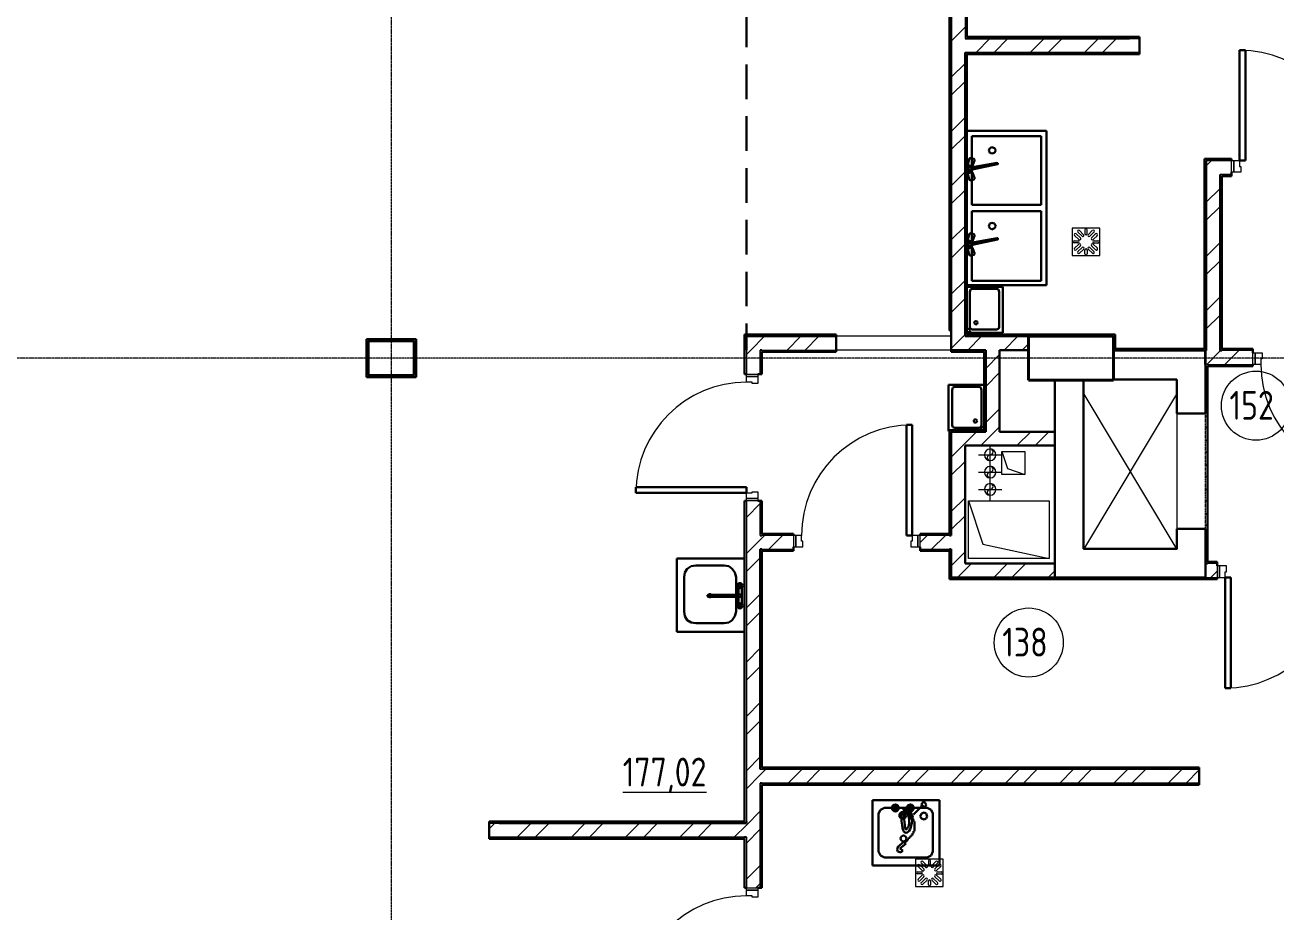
# Model space of a CAD drawing. Header units: millimetres. Extents: x -695119 to 412940, y -249585 to 622758.
# Drawn here: x 25012 to 35872, y -30380 to -22677 of the extents above; entities that cross this region are included whole.
import ezdxf

# ---------------------------------------------------------------- set-up
doc = ezdxf.new("R2010")
doc.units = ezdxf.units.MM
for name, pattern in [('ADSK_Линия сетки', [25, 20, -2.5, 0, -2.5]), ('ADSK_Сверху', [450, 300, -150]), ('ADSK_Штриховая_ш2 п1_5', [4.5, 3, -1.5]), ('Сверху', [3.96875, 2.38125, -1.5875])]:
    doc.linetypes.add(name, pattern=pattern)
for name, color, linetype, lineweight in [('Каркас_Импост', 8, 'Continuous', 9), ('Линии', 7, 'Continuous', 9), ('Марки помещений', 8, 'Continuous', 20), ('Монтажный зазор', 8, 'Continuous', 9), ('Несущие колонны', 252, 'Continuous', 18), ('Оси', 252, 'Continuous', 9), ('Панель', 252, 'Continuous', 30), ('Перекрытия', 7, 'Continuous', 18), ('Проем', 7, 'ADSK_Штриховая_ш2 п1_5', 9), ('Средние линии', 8, 'Continuous', 30), ('Стены разрез', 7, 'Continuous', 30), ('Стены штриховка', 7, 'Continuous', 9), ('Тонкие линии', 7, 'Continuous', 18), ('Элементы узлов', 8, 'Continuous', 18)]:
    doc.layers.add(name, color=color, linetype=linetype, lineweight=lineweight)
doc.styles.add('GOST 2.304 type A_1', font='', dxfattribs={"height": 350})
doc.styles.get('GOST 2.304 type A_1').set_extended_font_data('GOST 2.304 type A')

# ---------------------------------------------------------------- blocks, each defined once
blk = doc.blocks.new('1 этаж')
at = {"color": 251, "lineweight": 18, "true_color": 0x636466}
for p, q in [((-11653, -107587), (-11453, -107587)), ((-11553, -107687), (-11553, -107507)), ((-11453, -107757), (-11453, -107557)), ((-11453, -107557), (-11253, -107557)), ((-11453, -107557), (-11403, -107707)), ((-11253, -107557), (-11253, -107757)), ((-11553, -107837), (-11553, -107637)), ((-11403, -107707), (-11253, -107757)), ((-11653, -107737), (-11453, -107737)), ((-11553, -107987), (-11553, -107787)), ((-11253, -107757), (-11453, -107757)), ((-11653, -107887), (-11453, -107887)), ((-11741, -108487), (-11741, -107987)), ((-11741, -107987), (-11041, -107987)), ((-11741, -107987), (-11616, -108362)), ((-11041, -107987), (-11041, -108487)), ((-11616, -108362), (-11041, -108487)), ((-11041, -108487), (-11741, -108487))]:
    blk.add_line(p, q, dxfattribs=at)
for centre, radius, start, end in [((-11553, -107587), 50, 0, 180), ((-11553, -107587), 50, 180, 0), ((-11553, -107612), 25, 90, 270), ((-11553, -107562), 25, 270, 90), ((-11553, -107737), 50, 0, 180), ((-11553, -107712), 25, 270, 90), ((-11553, -107737), 50, 180, 0), ((-11553, -107762), 25, 90, 270), ((-11553, -107887), 50, 0, 180), ((-11553, -107887), 50, 180, 0), ((-11553, -107912), 25, 90, 270), ((-11553, -107862), 25, 270, 90)]:
    blk.add_arc(centre, radius, start, end, dxfattribs=at)
at = {"layer": 'Каркас_Импост', "color": 251, "true_color": 0x636466}
for p, q in [((-9436, -105032), (-9386, -105032)), ((-9436, -105132), (-9436, -105032)), ((-9386, -105032), (-9386, -105082)), ((-9386, -105082), (-9376, -105082)), ((-9376, -105082), (-9376, -105132)), ((-9376, -105132), (-9436, -105132)), ((-9251, -106802), (-9251, -106702)), ((-9251, -106702), (-9191, -106702)), ((-9191, -106702), (-9191, -106752)), ((-9201, -106802), (-9251, -106802)), ((-9201, -106752), (-9201, -106802)), ((-9191, -106752), (-9201, -106752)), ((-13671, -106907), (-13571, -106907)), ((-13671, -106957), (-13671, -106907)), ((-13621, -106957), (-13671, -106957)), ((-13621, -106967), (-13621, -106957)), ((-13571, -106907), (-13571, -106967)), ((-13571, -106967), (-13621, -106967)), ((-13671, -107917), (-13621, -107917)), ((-13671, -107967), (-13671, -107917)), ((-13621, -107907), (-13571, -107907)), ((-13621, -107917), (-13621, -107907)), ((-13571, -107907), (-13571, -107967)), ((-13571, -107967), (-13671, -107967)), ((-13191, -108287), (-13241, -108287)), ((-13241, -108287), (-13241, -108387)), ((-13191, -108337), (-13191, -108287)), ((-13181, -108337), (-13191, -108337)), ((-13181, -108387), (-13181, -108337)), ((-12231, -108337), (-12241, -108337)), ((-12241, -108337), (-12241, -108387)), ((-12181, -108287), (-12231, -108287)), ((-12231, -108287), (-12231, -108337)), ((-12181, -108387), (-12181, -108287)), ((-13241, -108387), (-13181, -108387)), ((-12241, -108387), (-12181, -108387)), ((-9561, -108552), (-9561, -108652)), ((-9501, -108552), (-9561, -108552)), ((-9501, -108602), (-9501, -108552)), ((-9561, -108652), (-9511, -108652)), ((-9511, -108652), (-9511, -108602)), ((-9511, -108602), (-9501, -108602)), ((-13671, -111367), (-13571, -111367)), ((-13671, -111417), (-13671, -111367)), ((-13571, -111367), (-13571, -111427)), ((-13621, -111417), (-13671, -111417)), ((-13621, -111427), (-13621, -111417)), ((-13571, -111427), (-13621, -111427))]:
    blk.add_line(p, q, dxfattribs=at)
at = {"layer": 'Линии', "color": 251, "lineweight": 30, "true_color": 0x636466}
for p, q in [((-11756, -104773), (-11065, -104773)), ((-11065, -104773), (-11065, -106114)), ((-11713, -105416), (-11713, -104818)), ((-11713, -104818), (-11110, -104818)), ((-11110, -104818), (-11110, -105416)), ((-11566, -104942), (-11555, -104925)), ((-11555, -104965), (-11566, -104942)), ((-11555, -104925), (-11538, -104914)), ((-11538, -104970), (-11555, -104965)), ((-11538, -104914), (-11516, -104925)), ((-11516, -104965), (-11538, -104970)), ((-11516, -104925), (-11504, -104942)), ((-11504, -104942), (-11516, -104965)), ((-11746, -105066), (-11735, -105017)), ((-11742, -105072), (-11713, -105080)), ((-11739, -105095), (-11492, -105052)), ((-11490, -105063), (-11735, -105115)), ((-11696, -105017), (-11723, -105010)), ((-11706, -105077), (-11689, -105030)), ((-11746, -105147), (-11735, -105195)), ((-11742, -105141), (-11713, -105133)), ((-11696, -105195), (-11723, -105203)), ((-11706, -105136), (-11689, -105182)), ((-11110, -105416), (-11713, -105416)), ((-11110, -105472), (-11713, -105472)), ((-11713, -105472), (-11713, -106075)), ((-11110, -106075), (-11110, -105472)), ((-11566, -105601), (-11555, -105579)), ((-11555, -105618), (-11566, -105601)), ((-11555, -105579), (-11538, -105573)), ((-11538, -105630), (-11555, -105618)), ((-11538, -105573), (-11516, -105579)), ((-11516, -105618), (-11538, -105630)), ((-11516, -105579), (-11504, -105601)), ((-11504, -105601), (-11516, -105618)), ((-11746, -105719), (-11735, -105671)), ((-11742, -105725), (-11713, -105734)), ((-11739, -105749), (-11492, -105706)), ((-11490, -105717), (-11735, -105769)), ((-11696, -105671), (-11723, -105663)), ((-11706, -105731), (-11689, -105684)), ((-11746, -105800), (-11735, -105849)), ((-11742, -105795), (-11713, -105786)), ((-11696, -105849), (-11723, -105857)), ((-11706, -105789), (-11689, -105836)), ((-11713, -106075), (-11110, -106075)), ((-11065, -106114), (-11756, -106114)), ((-11756, -106127), (-11442, -106127)), ((-11730, -106172), (-11724, -106150)), ((-11730, -106477), (-11730, -106172)), ((-11724, -106150), (-11707, -106144)), ((-11707, -106144), (-11499, -106144)), ((-11499, -106144), (-11482, -106150)), ((-11482, -106150), (-11476, -106172)), ((-11476, -106172), (-11476, -106477)), ((-11442, -106527), (-11442, -106127)), ((-11756, -106527), (-11442, -106527)), ((-11724, -106494), (-11730, -106477)), ((-11707, -106499), (-11724, -106494)), ((-11499, -106499), (-11707, -106499)), ((-11482, -106494), (-11499, -106499)), ((-11476, -106477), (-11482, -106494)), ((-11606, -106980), (-11916, -106980)), ((-11916, -107381), (-11916, -106980)), ((-11876, -107003), (-11882, -107026)), ((-11882, -107026), (-11882, -107330)), ((-11859, -106997), (-11876, -107003)), ((-11651, -106997), (-11859, -106997)), ((-11634, -107003), (-11651, -106997)), ((-11628, -107026), (-11634, -107003)), ((-11628, -107330), (-11628, -107026)), ((-11906, -107381), (-11916, -107381)), ((-11882, -107330), (-11876, -107347)), ((-11876, -107347), (-11859, -107352)), ((-11859, -107352), (-11651, -107352)), ((-11651, -107352), (-11634, -107347)), ((-11634, -107347), (-11628, -107330)), ((-13686, -108486), (-14274, -108486)), ((-14274, -108486), (-14274, -109123)), ((-14184, -108576), (-14206, -108610)), ((-14150, -108554), (-14184, -108576)), ((-14110, -108548), (-14150, -108554)), ((-13863, -108548), (-14110, -108548)), ((-13823, -108554), (-13863, -108548)), ((-13795, -108576), (-13823, -108554)), ((-13772, -108610), (-13795, -108576)), ((-14206, -108610), (-14212, -108650)), ((-14212, -108650), (-14212, -108948)), ((-13761, -108650), (-13772, -108610)), ((-13761, -108802), (-13761, -108650)), ((-14009, -108807), (-14003, -108802)), ((-14009, -108813), (-14009, -108807)), ((-14003, -108802), (-13992, -108796)), ((-14003, -108807), (-13986, -108802)), ((-14003, -108813), (-14003, -108807)), ((-13992, -108796), (-13986, -108796)), ((-13986, -108796), (-13975, -108802)), ((-13986, -108802), (-13947, -108802)), ((-13975, -108802), (-13970, -108807)), ((-13970, -108807), (-13970, -108813)), ((-13947, -108802), (-13739, -108802)), ((-13739, -108802), (-13739, -108742)), ((-13710, -108737), (-13710, -108884)), ((-14003, -108819), (-14009, -108813)), ((-13986, -108819), (-14003, -108813)), ((-13992, -108824), (-14003, -108819)), ((-13986, -108824), (-13992, -108824)), ((-13947, -108819), (-13986, -108819)), ((-13975, -108819), (-13986, -108824)), ((-13970, -108813), (-13975, -108819)), ((-13739, -108819), (-13947, -108819)), ((-13761, -108948), (-13761, -108819)), ((-13739, -108819), (-13739, -108879)), ((-14212, -108948), (-14206, -108988)), ((-14206, -108988), (-14184, -109022)), ((-14184, -109022), (-14150, -109044)), ((-13823, -109044), (-13795, -109022)), ((-13795, -109022), (-13772, -108988)), ((-13772, -108988), (-13761, -108948)), ((-13686, -109123), (-14274, -109123)), ((-14150, -109044), (-14110, -109050)), ((-14110, -109050), (-13863, -109050)), ((-13863, -109050), (-13823, -109044)), ((-12574, -110585), (-11994, -110585)), ((-12574, -110585), (-12574, -111152)), ((-12506, -110669), (-12472, -110652)), ((-12472, -110652), (-12100, -110652)), ((-12281, -110648), (-12303, -110682)), ((-12298, -110688), (-12275, -110648)), ((-12270, -110654), (-12298, -110688)), ((-12292, -110688), (-12264, -110654)), ((-12286, -110652), (-12286, -110660)), ((-12134, -110627), (-12219, -110711)), ((-12143, -110610), (-12151, -110627)), ((-12151, -110627), (-12143, -110644)), ((-12126, -110601), (-12143, -110610)), ((-12143, -110644), (-12126, -110644)), ((-12117, -110610), (-12126, -110601)), ((-12126, -110644), (-12117, -110644)), ((-12109, -110627), (-12117, -110610)), ((-12117, -110644), (-12109, -110627)), ((-12100, -110652), (-12067, -110669)), ((-11994, -111152), (-11994, -110585)), ((-12523, -110703), (-12506, -110669)), ((-12523, -111033), (-12523, -110703)), ((-12286, -110660), (-12278, -110660)), ((-12281, -110699), (-12253, -110665)), ((-12258, -110665), (-12281, -110699)), ((-12278, -110660), (-12278, -110669)), ((-12278, -110669), (-12269, -110669)), ((-12275, -110707), (-12249, -110673)), ((-12272, -110718), (-12242, -110688)), ((-12270, -110710), (-12248, -110680)), ((-12269, -110669), (-12269, -110677)), ((-12269, -110677), (-12261, -110677)), ((-12231, -110705), (-12269, -110731)), ((-12266, -110739), (-12225, -110715)), ((-12219, -110722), (-12266, -110739)), ((-12218, -110738), (-12265, -110744)), ((-12264, -110750), (-12218, -110738)), ((-12263, -110721), (-12237, -110689)), ((-12230, -110699), (-12263, -110721)), ((-12261, -110677), (-12261, -110686)), ((-12261, -110686), (-12253, -110694)), ((-12253, -110694), (-12253, -110703)), ((-12253, -110703), (-12244, -110703)), ((-12244, -110703), (-12244, -110711)), ((-12244, -110711), (-12236, -110720)), ((-12236, -110720), (-12236, -110728)), ((-12236, -110728), (-12227, -110728)), ((-12227, -110728), (-12227, -110737)), ((-12227, -110737), (-12227, -110745)), ((-12227, -110745), (-12219, -110753)), ((-12219, -110753), (-12219, -110762)), ((-12219, -110762), (-12219, -110770)), ((-12151, -110703), (-12160, -110728)), ((-12160, -110728), (-12151, -110745)), ((-12126, -110694), (-12151, -110703)), ((-12151, -110745), (-12126, -110753)), ((-12109, -110703), (-12126, -110694)), ((-12126, -110753), (-12109, -110745)), ((-12100, -110728), (-12109, -110703)), ((-12109, -110745), (-12100, -110728)), ((-12067, -110669), (-12050, -110703)), ((-12050, -110703), (-12050, -111033)), ((-12219, -110872), (-12227, -110872)), ((-12227, -110872), (-12227, -110880)), ((-12219, -110770), (-12210, -110770)), ((-12210, -110855), (-12219, -110855)), ((-12219, -110855), (-12219, -110863)), ((-12219, -110863), (-12219, -110872)), ((-12210, -110770), (-12210, -110779)), ((-12210, -110779), (-12210, -110787)), ((-12210, -110787), (-12210, -110796)), ((-12210, -110796), (-12210, -110804)), ((-12210, -110804), (-12210, -110813)), ((-12210, -110813), (-12210, -110821)), ((-12210, -110821), (-12210, -110830)), ((-12210, -110830), (-12210, -110838)), ((-12210, -110838), (-12210, -110846)), ((-12210, -110846), (-12210, -110855)), ((-12303, -110948), (-12354, -110990)), ((-12337, -111007), (-12286, -110965)), ((-12286, -110965), (-12303, -110948)), ((-12286, -110948), (-12295, -110948)), ((-12295, -110948), (-12295, -110956)), ((-12278, -110939), (-12286, -110948)), ((-12269, -110931), (-12278, -110939)), ((-12261, -110923), (-12269, -110923)), ((-12269, -110923), (-12269, -110931)), ((-12253, -110914), (-12261, -110914)), ((-12261, -110914), (-12261, -110923)), ((-12244, -110906), (-12253, -110906)), ((-12253, -110906), (-12253, -110914)), ((-12236, -110897), (-12244, -110897)), ((-12244, -110897), (-12244, -110906)), ((-12227, -110889), (-12236, -110889)), ((-12236, -110889), (-12236, -110897)), ((-12227, -110880), (-12227, -110889)), ((-12506, -111066), (-12523, -111033)), ((-12472, -111083), (-12506, -111066)), ((-12100, -111083), (-12472, -111083)), ((-12354, -110990), (-12362, -111016)), ((-12362, -111016), (-12354, -111033)), ((-12354, -111033), (-12329, -111041)), ((-12312, -111024), (-12337, -111007)), ((-12329, -111041), (-12312, -111024)), ((-12067, -111066), (-12100, -111083)), ((-12050, -111033), (-12067, -111066)), ((-11994, -111152), (-12574, -111152))]:
    blk.add_line(p, q, dxfattribs=at)
at = {"layer": 'Линии', "color": 251, "true_color": 0x636466}
for p, q in [((-10841, -105617), (-10841, -105857)), ((-10601, -105617), (-10841, -105617)), ((-10791, -105653), (-10755, -105689)), ((-10741, -105675), (-10777, -105638)), ((-10730, -105634), (-10730, -105666)), ((-10710, -105666), (-10710, -105634)), ((-10666, -105638), (-10702, -105675)), ((-10688, -105689), (-10651, -105653)), ((-10601, -105857), (-10601, -105617)), ((-10823, -105727), (-10790, -105727)), ((-10790, -105747), (-10823, -105747)), ((-10783, -105718), (-10819, -105682)), ((-10819, -105793), (-10783, -105757)), ((-10806, -105667), (-10769, -105703)), ((-10673, -105703), (-10637, -105667)), ((-10622, -105682), (-10659, -105718)), ((-10659, -105757), (-10622, -105793)), ((-10617, -105748), (-10650, -105748)), ((-10649, -105728), (-10617, -105728)), ((-10841, -105857), (-10601, -105857)), ((-10769, -105771), (-10805, -105807)), ((-10791, -105822), (-10755, -105785)), ((-10740, -105800), (-10777, -105836)), ((-10730, -105840), (-10730, -105808)), ((-10710, -105808), (-10710, -105840)), ((-10665, -105836), (-10701, -105800)), ((-10687, -105785), (-10651, -105822)), ((-10637, -105807), (-10673, -105771)), ((-12201, -111097), (-12201, -111337)), ((-11961, -111097), (-12201, -111097)), ((-12143, -111198), (-12179, -111162)), ((-12166, -111147), (-12129, -111183)), ((-12151, -111133), (-12115, -111169)), ((-12101, -111155), (-12137, -111118)), ((-12090, -111114), (-12090, -111146)), ((-12070, -111146), (-12070, -111114)), ((-12026, -111118), (-12062, -111155)), ((-12048, -111169), (-12011, -111133)), ((-12033, -111183), (-11997, -111147)), ((-11982, -111162), (-12019, -111198)), ((-11961, -111337), (-11961, -111097)), ((-12183, -111207), (-12150, -111207)), ((-12150, -111227), (-12183, -111227)), ((-12179, -111273), (-12143, -111237)), ((-12129, -111251), (-12165, -111287)), ((-12151, -111302), (-12115, -111265)), ((-12100, -111280), (-12137, -111316)), ((-12090, -111320), (-12090, -111288)), ((-12070, -111288), (-12070, -111320)), ((-12025, -111316), (-12061, -111280)), ((-12047, -111265), (-12011, -111302)), ((-11997, -111287), (-12033, -111251)), ((-12019, -111237), (-11982, -111273)), ((-11977, -111228), (-12010, -111228)), ((-12009, -111208), (-11977, -111208)), ((-12201, -111337), (-11961, -111337))]:
    blk.add_line(p, q, dxfattribs=at)
at = {"layer": 'Линии', "color": 251, "lineweight": 30, "true_color": 0x636466}
for centre, radius in [((-11741, -106508), 15), ((-11677, -106440), 15), ((-11681, -107293), 15), ((-13727, -108723), 22), ((-13727, -108723), 12), ((-13727, -108810), 12), ((-13727, -108898), 22), ((-13727, -108898), 12), ((-12376, -110653), 30), ((-12376, -110653), 20), ((-12376, -110653), 10), ((-12246, -110653), 30), ((-12246, -110653), 20), ((-12246, -110653), 10), ((-12312, -110718), 30), ((-12312, -110718), 22.2), ((-12306, -110919), 25)]:
    blk.add_circle(centre, radius, dxfattribs=at)
for centre, radius, start, end in [((-11736, -105106), 22, 0, 153.1877), ((-11736, -105106), 22, 206.8123, 0), ((-11736, -105106), 27, 0, 135), ((-11736, -105106), 27, 225, 0), ((-11737, -105105), 10, 100, 282), ((-11741, -105067), 5, 168, 254), ((-11725, -105019), 10, 74, 168), ((-11711, -105075), 5, 254, 340), ((-11699, -105027), 10, 340, 74), ((-11491, -105058), 5.63, 282, 100), ((-11741, -105146), 5, 106, 192), ((-11725, -105193), 10, 192, 286), ((-11711, -105137), 5, 20, 106), ((-11699, -105186), 10, 286, 20), ((-11736, -105760), 22, 0, 153.1877), ((-11736, -105760), 22, 206.8123, 0), ((-11736, -105760), 27, 0, 135), ((-11736, -105760), 27, 225, 0), ((-11737, -105759), 10, 100, 282), ((-11741, -105720), 5, 168, 254), ((-11725, -105673), 10, 74, 168), ((-11711, -105729), 5, 254, 340), ((-11699, -105681), 10, 340, 74), ((-11491, -105711), 5.63, 282, 100), ((-11741, -105799), 5, 106, 192), ((-11725, -105847), 10, 192, 286), ((-11711, -105791), 5, 20, 106), ((-11699, -105839), 10, 286, 20), ((-11618, -107361), 15, 35.8271, 241.3073), ((-11618, -107361), 15, 298.6927, 324.5016), ((-12312, -110724), 14.1, 42.3863, 171.5486), ((-12295, -110668), 11.2, 51.6726, 187.6124)]:
    blk.add_arc(centre, radius, start, end, dxfattribs=at)
at = {"layer": 'Линии', "color": 251, "true_color": 0x636466}
for centre, start, end in [((-10784, -105645), 45, 225), ((-10720, -105634), 0, 180), ((-10658, -105645), 315, 135), ((-10823, -105737), 89.6219, 269.6219), ((-10813, -105674), 45, 225), ((-10790, -105737), 269.6219, 89.6219), ((-10776, -105711), 225, 45), ((-10776, -105764), 315, 135), ((-10748, -105682), 225, 45), ((-10720, -105666), 180, 0), ((-10695, -105682), 135, 315), ((-10666, -105711), 135, 315), ((-10666, -105764), 45, 225), ((-10650, -105738), 89.6219, 269.6219), ((-10630, -105674), 315, 135), ((-10617, -105738), 269.6219, 89.6219), ((-10812, -105800), 135, 315), ((-10784, -105829), 135, 315), ((-10747, -105792), 315, 135), ((-10720, -105808), 0, 180), ((-10720, -105840), 180, 0), ((-10694, -105792), 45, 225), ((-10658, -105829), 225, 45), ((-10629, -105800), 225, 45), ((-12173, -111154), 45, 225), ((-12144, -111125), 45, 225), ((-12136, -111191), 225, 45), ((-12108, -111162), 225, 45), ((-12080, -111114), 0, 180), ((-12080, -111146), 180, 0), ((-12055, -111162), 135, 315), ((-12026, -111191), 135, 315), ((-12018, -111125), 315, 135), ((-11990, -111154), 315, 135), ((-12183, -111217), 89.6219, 269.6219), ((-12172, -111280), 135, 315), ((-12144, -111309), 135, 315), ((-12150, -111217), 269.6219, 89.6219), ((-12136, -111244), 315, 135), ((-12107, -111272), 315, 135), ((-12080, -111288), 0, 180), ((-12054, -111272), 45, 225), ((-12026, -111244), 45, 225), ((-12018, -111309), 225, 45), ((-12010, -111218), 89.6219, 269.6219), ((-11989, -111280), 225, 45), ((-11977, -111218), 269.6219, 89.6219), ((-12080, -111320), 180, 0)]:
    blk.add_arc(centre, 10, start, end, dxfattribs=at)
at = {"layer": 'Линии', "color": 251, "lineweight": 30, "true_color": 0x636466}
for points, knots in [([(-12326, -110722), (-12319, -110860), (-12286, -110872), (-12264, -110864), (-12226, -110805), (-12226, -110698), (-12288, -110659)], [0, 0, 0, 0, 0.2141478, 0.3540224, 0.5722614, 0.84516, 0.84516, 0.84516, 0.84516]), ([(-12302, -110714), (-12296, -110823), (-12288, -110846), (-12276, -110836), (-12261, -110816), (-12251, -110754), (-12265, -110704), (-12306, -110670)], [0, 0, 0, 0, 0.1588424, 0.2283923, 0.3381749, 0.4869769, 0.6663289, 0.6663289, 0.6663289, 0.6663289])]:
    blk.add_open_spline(points, degree=3, knots=knots, dxfattribs=at)
at = {"layer": 'Марки помещений', "color": 251, "true_color": 0x636466}
for centre in [(-9244, -107160), (-11218, -109217)]:
    blk.add_circle(centre, 300, dxfattribs=at)
at = {"layer": 'Монтажный зазор', "color": 251, "true_color": 0x636466}
for p, q in [((-9456, -105032), (-9436, -105032)), ((-9456, -105132), (-9456, -105032)), ((-9436, -105032), (-9436, -105132)), ((-9436, -105132), (-9456, -105132)), ((-9271, -106702), (-9251, -106702)), ((-9271, -106802), (-9271, -106702)), ((-9251, -106702), (-9251, -106802)), ((-9251, -106802), (-9271, -106802)), ((-13671, -106887), (-13571, -106887)), ((-13671, -106907), (-13671, -106887)), ((-13571, -106907), (-13671, -106907)), ((-13571, -106887), (-13571, -106907)), ((-13671, -107967), (-13571, -107967)), ((-13671, -107987), (-13671, -107967)), ((-13571, -107987), (-13671, -107987)), ((-13571, -107967), (-13571, -107987)), ((-13241, -108287), (-13261, -108287)), ((-13261, -108287), (-13261, -108387)), ((-13241, -108387), (-13241, -108287)), ((-12161, -108287), (-12181, -108287)), ((-12181, -108287), (-12181, -108387)), ((-12161, -108387), (-12161, -108287)), ((-13261, -108387), (-13241, -108387)), ((-12181, -108387), (-12161, -108387)), ((-9561, -108552), (-9581, -108552)), ((-9581, -108552), (-9581, -108652)), ((-9561, -108652), (-9561, -108552)), ((-9581, -108652), (-9561, -108652)), ((-13671, -111347), (-13571, -111347)), ((-13671, -111367), (-13671, -111347)), ((-13571, -111367), (-13671, -111367)), ((-13571, -111347), (-13571, -111367))]:
    blk.add_line(p, q, dxfattribs=at)
at = {"layer": 'Несущие колонны', "color": 251, "lineweight": 40, "true_color": 0x636466}
for p, q in [((-16956, -106897), (-16956, -106597)), ((-16956, -106597), (-16556, -106597)), ((-16556, -106597), (-16956, -106597)), ((-16956, -106597), (-16956, -106897)), ((-16556, -106597), (-16556, -106897)), ((-16556, -106897), (-16556, -106597)), ((-11221, -106937), (-11221, -106557)), ((-11221, -106557), (-10481, -106557)), ((-10481, -106557), (-11221, -106557)), ((-11221, -106557), (-11221, -106937)), ((-10481, -106557), (-10481, -106937)), ((-10481, -106937), (-10481, -106557)), ((-16556, -106897), (-16956, -106897)), ((-16956, -106897), (-16556, -106897)), ((-10481, -106937), (-11221, -106937)), ((-11221, -106937), (-10481, -106937))]:
    blk.add_line(p, q, dxfattribs=at)
at = {"layer": 'Оси', "color": 251, "linetype": 'ADSK_Линия сетки', "true_color": 0x636466}
for p, q in [((-16756, -96281), (-16756, -160943)), ((4311, -106747), (-72628, -106747))]:
    blk.add_line(p, q, dxfattribs=at)
at = {"layer": 'Панель', "color": 251, "true_color": 0x636466}
for p, q in [((-9386, -104072), (-9336, -104072)), ((-9386, -105032), (-9386, -104072)), ((-9336, -104072), (-9336, -105032)), ((-9336, -105032), (-9386, -105032)), ((-12231, -107327), (-12281, -107327)), ((-12281, -107327), (-12281, -108287)), ((-12231, -108287), (-12231, -107327)), ((-14631, -107867), (-13671, -107867)), ((-14631, -107917), (-14631, -107867)), ((-13671, -107917), (-14631, -107917)), ((-13671, -107867), (-13671, -107917)), ((-12281, -108287), (-12231, -108287)), ((-9461, -108652), (-9511, -108652)), ((-9511, -108652), (-9511, -109612)), ((-9461, -109612), (-9461, -108652)), ((-9511, -109612), (-9461, -109612))]:
    blk.add_line(p, q, dxfattribs=at)
at = {"layer": 'Панель', "color": 251, "lineweight": 9, "true_color": 0x636466}
for centre, start, end in [((-9386, -105032), 0, 90), ((-8241, -106802), 180, 270), ((-13671, -107917), 90, 180), ((-12231, -108287), 90, 180), ((-9511, -108652), 270, 0), ((-13671, -112377), 90, 180)]:
    blk.add_arc(centre, 960, start, end, dxfattribs=at)
at = {"layer": 'Перекрытия', "color": 251, "true_color": 0x636466}
for p, q in [((-11453, -107557), (-11253, -107557)), ((-11453, -107757), (-11453, -107557)), ((-11253, -107557), (-11253, -107757)), ((-11253, -107757), (-11453, -107757)), ((-11741, -107987), (-11041, -107987)), ((-11741, -108487), (-11741, -107987)), ((-11041, -107987), (-11041, -108487)), ((-11041, -108487), (-11741, -108487))]:
    blk.add_line(p, q, dxfattribs=at)
for centre, start, end in [((-11553, -107587), 0, 180), ((-11553, -107587), 180, 0), ((-11553, -107737), 0, 180), ((-11553, -107737), 180, 0), ((-11553, -107887), 0, 180), ((-11553, -107887), 180, 0)]:
    blk.add_arc(centre, 50, start, end, dxfattribs=at)
at = {"layer": 'Проем', "color": 251, "true_color": 0x636466}
for p, q in [((-11891, -106557), (-12891, -106557)), ((-11891, -106677), (-12891, -106677))]:
    blk.add_line(p, q, dxfattribs=at)
at = {"layer": 'Средние линии', "color": 251, "true_color": 0x636466}
for p, q in [((-9681, -107229), (-9931, -107229)), ((-9931, -108229), (-9681, -108229))]:
    blk.add_line(p, q, dxfattribs=at)
at = {"layer": 'Стены разрез', "color": 251, "linetype": 'ADSK_Сверху', "true_color": 0x636466}
blk.add_line((-13671, -101047), (-13671, -106677), dxfattribs=at)
at = {"layer": 'Стены разрез', "color": 251, "true_color": 0x636466}
for p, q in [((-11906, -102437), (-11906, -106507)), ((-11891, -106692), (-11891, -102452)), ((-11756, -103957), (-11756, -102572)), ((-10343, -103972), (-11771, -103972)), ((-10255, -103957), (-11756, -103957)), ((-10255, -104107), (-10255, -103957)), ((-11771, -106557), (-11771, -104092)), ((-11756, -104107), (-10255, -104107)), ((-11756, -106542), (-11756, -104107)), ((-9456, -105017), (-9691, -105017)), ((-9691, -105017), (-9691, -106667)), ((-9676, -106682), (-9676, -105032)), ((-9456, -105032), (-9456, -105017)), ((-9556, -106682), (-9556, -105152)), ((-9541, -105167), (-9456, -105167)), ((-9541, -106667), (-9541, -105167)), ((-9456, -105152), (-9456, -105132)), ((-9456, -105167), (-9456, -105152)), ((-11906, -106507), (-11891, -106507)), ((-16541, -106582), (-16971, -106582)), ((-16971, -106582), (-16971, -106912)), ((-16541, -106912), (-16541, -106582)), ((-12891, -106542), (-13686, -106542)), ((-13686, -106542), (-13686, -106887)), ((-13671, -106677), (-13671, -106542)), ((-12891, -106557), (-13671, -106557)), ((-12891, -106692), (-12891, -106542)), ((-11221, -106557), (-11771, -106557)), ((-10466, -106542), (-11756, -106542)), ((-10466, -106667), (-10466, -106542)), ((-13536, -106677), (-13551, -106677)), ((-13536, -106887), (-13536, -106692)), ((-13536, -106692), (-12891, -106692)), ((-11891, -106677), (-11591, -106677)), ((-11891, -106692), (-11606, -106692)), ((-11606, -106692), (-11606, -107372)), ((-11591, -106677), (-11591, -107387)), ((-11471, -107387), (-11471, -106677)), ((-11471, -106677), (-11221, -106677)), ((-10481, -106682), (-9676, -106682)), ((-9691, -106667), (-10466, -106667)), ((-9684, -106682), (-9684, -106802)), ((-9681, -106682), (-9681, -107229)), ((-9541, -106682), (-9556, -106682)), ((-9271, -106667), (-9541, -106667)), ((-9271, -106702), (-9271, -106667)), ((-9684, -106802), (-9681, -106802)), ((-9666, -106817), (-9271, -106817)), ((-9666, -108517), (-9666, -106817)), ((-9271, -106817), (-9271, -106802)), ((-16971, -106912), (-16541, -106912)), ((-13671, -106887), (-13686, -106887)), ((-13571, -106887), (-13536, -106887)), ((-10991, -106937), (-10991, -108652)), ((-10741, -108402), (-10741, -106937)), ((-10481, -106932), (-9931, -106932)), ((-9931, -106932), (-9931, -107229)), ((-11606, -107372), (-11906, -107372)), ((-11906, -107372), (-11906, -108272)), ((-11891, -107387), (-11891, -108287)), ((-11591, -107387), (-11891, -107387)), ((-10991, -107387), (-11471, -107387)), ((-11771, -108532), (-11771, -107507)), ((-11771, -107507), (-10991, -107507)), ((-13686, -107987), (-13686, -110772)), ((-13671, -107987), (-13686, -107987)), ((-13536, -107987), (-13571, -107987)), ((-13536, -108272), (-13536, -107987)), ((-9931, -108229), (-9931, -108402)), ((-9681, -108229), (-9681, -108652)), ((-13536, -108287), (-13551, -108287)), ((-13261, -108272), (-13536, -108272)), ((-13261, -108287), (-13261, -108272)), ((-11906, -108272), (-12161, -108272)), ((-12161, -108272), (-12161, -108287)), ((-11891, -108287), (-11906, -108287)), ((-13551, -108407), (-13536, -108407)), ((-13551, -110317), (-13551, -108407)), ((-13536, -110302), (-13536, -108422)), ((-13536, -108422), (-13261, -108422)), ((-13261, -108422), (-13261, -108387)), ((-12161, -108387), (-12161, -108422)), ((-12161, -108422), (-11906, -108422)), ((-11906, -108407), (-11891, -108407)), ((-11906, -108422), (-11906, -108667)), ((-11891, -108407), (-11891, -108652)), ((-9931, -108402), (-10741, -108402)), ((-10991, -108532), (-11771, -108532)), ((-9666, -108532), (-9681, -108532)), ((-9581, -108517), (-9666, -108517)), ((-9581, -108552), (-9581, -108517)), ((-11906, -108667), (-9581, -108667)), ((-11891, -108652), (-9681, -108652)), ((-9581, -108667), (-9581, -108652)), ((-9736, -110302), (-13536, -110302)), ((-9736, -110452), (-9736, -110302)), ((-13551, -110437), (-13536, -110437)), ((-13536, -111347), (-13536, -110452)), ((-13536, -110452), (-9736, -110452)), ((-15906, -110772), (-15906, -110922)), ((-13686, -110772), (-15906, -110772)), ((-13671, -110787), (-15818, -110787)), ((-13671, -110772), (-13671, -110787)), ((-15906, -110922), (-13686, -110922)), ((-13686, -110907), (-13671, -110907)), ((-13686, -110922), (-13686, -111347)), ((-13686, -111347), (-13671, -111347)), ((-13571, -111347), (-13536, -111347))]:
    blk.add_line(p, q, dxfattribs=at)
at = {"layer": 'Стены разрез', "color": 251, "linetype": 'Continuous', "lineweight": 9, "true_color": 0x636466}
for p, q in [((-11891, -103993), (-11771, -103873)), ((-11756, -103900), (-11771, -103885)), ((-11771, -103928), (-11756, -103913)), ((-11683, -103972), (-11698, -103957)), ((-11676, -104092), (-11556, -103972)), ((-11603, -103972), (-11588, -103957)), ((-11519, -104092), (-11399, -103972)), ((-11471, -103972), (-11486, -103957)), ((-11391, -103972), (-11376, -103957)), ((-11259, -103972), (-11274, -103957)), ((-11205, -104092), (-11085, -103972)), ((-11179, -103972), (-11164, -103957)), ((-11047, -103972), (-11062, -103957)), ((-11048, -104092), (-10928, -103972)), ((-10967, -103972), (-10952, -103957)), ((-10835, -103972), (-10850, -103957)), ((-10754, -103972), (-10739, -103957)), ((-10733, -104092), (-10613, -103972)), ((-10622, -103972), (-10637, -103957)), ((-10576, -104092), (-10456, -103972)), ((-10542, -103972), (-10527, -103957)), ((-10410, -103972), (-10425, -103957)), ((-10330, -103972), (-10315, -103957)), ((-11760, -104107), (-11771, -104097)), ((-11771, -104140), (-11756, -104125)), ((-11756, -104112), (-11760, -104107)), ((-11738, -104107), (-11723, -104092)), ((-11548, -104107), (-11563, -104092)), ((-11526, -104107), (-11511, -104092)), ((-11336, -104107), (-11351, -104092)), ((-11314, -104107), (-11299, -104092)), ((-11124, -104107), (-11139, -104092)), ((-11102, -104107), (-11087, -104092)), ((-10912, -104107), (-10927, -104092)), ((-10889, -104107), (-10874, -104092)), ((-10700, -104107), (-10715, -104092)), ((-10677, -104107), (-10662, -104092)), ((-10487, -104107), (-10502, -104092)), ((-10465, -104107), (-10450, -104092)), ((-10275, -104107), (-10290, -104092)), ((-10262, -104092), (-10255, -104086)), ((-11891, -104307), (-11771, -104187)), ((-11891, -104464), (-11771, -104344)), ((-11756, -104324), (-11771, -104309)), ((-11771, -104352), (-11756, -104337)), ((-11756, -104536), (-11771, -104521)), ((-11771, -104565), (-11756, -104550)), ((-11891, -104778), (-11771, -104658)), ((-11756, -104748), (-11771, -104733)), ((-11771, -104777), (-11756, -104762)), ((-11891, -104936), (-11771, -104816)), ((-11756, -104960), (-11771, -104945)), ((-11771, -104989), (-11756, -104974)), ((-9691, -105031), (-9678, -105017)), ((-9676, -105131), (-9691, -105116)), ((-9676, -105078), (-9630, -105032)), ((-9562, -105032), (-9577, -105017)), ((-9481, -105032), (-9466, -105017)), ((-11891, -105250), (-11771, -105130)), ((-11756, -105172), (-11771, -105157)), ((-11771, -105201), (-11756, -105186)), ((-11891, -105407), (-11771, -105287)), ((-9691, -105243), (-9676, -105228)), ((-9676, -105343), (-9691, -105328)), ((-9676, -105393), (-9556, -105273)), ((-9541, -105266), (-9556, -105251)), ((-9556, -105320), (-9541, -105305)), ((-11756, -105385), (-11771, -105370)), ((-11771, -105413), (-11756, -105398)), ((-9691, -105455), (-9676, -105440)), ((-9676, -105550), (-9556, -105430)), ((-9676, -105555), (-9691, -105540)), ((-9541, -105478), (-9556, -105463)), ((-9556, -105532), (-9541, -105517)), ((-11891, -105721), (-11771, -105601)), ((-11756, -105597), (-11771, -105582)), ((-11771, -105625), (-11756, -105610)), ((-9691, -105667), (-9676, -105652)), ((-11891, -105878), (-11771, -105758)), ((-9676, -105767), (-9691, -105752)), ((-9676, -105864), (-9556, -105744)), ((-9541, -105690), (-9556, -105675)), ((-9556, -105744), (-9541, -105729)), ((-11756, -105809), (-11771, -105794)), ((-11771, -105837), (-11756, -105822)), ((-9691, -105879), (-9676, -105864)), ((-9676, -105979), (-9691, -105964)), ((-9676, -106021), (-9556, -105901)), ((-9541, -105902), (-9556, -105887)), ((-9556, -105956), (-9541, -105941)), ((-11891, -106193), (-11771, -106073)), ((-11756, -106021), (-11771, -106006)), ((-11771, -106049), (-11756, -106034)), ((-9691, -106091), (-9676, -106076)), ((-9676, -106191), (-9691, -106176)), ((-9541, -106114), (-9556, -106099)), ((-9556, -106168), (-9541, -106153)), ((-11891, -106350), (-11771, -106230)), ((-11756, -106233), (-11771, -106218)), ((-11771, -106262), (-11756, -106247)), ((-9691, -106303), (-9676, -106288)), ((-9676, -106336), (-9556, -106216)), ((-9541, -106326), (-9556, -106311)), ((-9676, -106403), (-9691, -106388)), ((-9676, -106493), (-9556, -106373)), ((-9556, -106380), (-9541, -106365)), ((-11756, -106445), (-11771, -106430)), ((-11771, -106474), (-11756, -106459)), ((-9691, -106515), (-9676, -106500)), ((-9541, -106538), (-9556, -106523)), ((-16620, -106597), (-16620, -106582)), ((-13671, -106558), (-13670, -106557)), ((-13633, -106677), (-13513, -106557)), ((-13620, -106557), (-13620, -106542)), ((-13318, -106677), (-13198, -106557)), ((-13161, -106677), (-13041, -106557)), ((-13020, -106557), (-13020, -106542)), ((-11891, -106664), (-11784, -106557)), ((-11784, -106557), (-11771, -106544)), ((-11747, -106677), (-11627, -106557)), ((-11644, -106557), (-11659, -106542)), ((-11642, -106557), (-11627, -106542)), ((-11432, -106557), (-11447, -106542)), ((-11432, -106677), (-11312, -106557)), ((-11430, -106557), (-11415, -106542)), ((-11275, -106677), (-11221, -106623)), ((-11219, -106557), (-11234, -106542)), ((-11218, -106557), (-11203, -106542)), ((-11007, -106557), (-11022, -106542)), ((-11006, -106557), (-10991, -106542)), ((-10795, -106557), (-10810, -106542)), ((-10794, -106557), (-10779, -106542)), ((-10583, -106557), (-10598, -106542)), ((-10582, -106557), (-10567, -106542)), ((-9676, -106616), (-9691, -106601)), ((-9556, -106593), (-9541, -106578)), ((-13671, -106716), (-13633, -106677)), ((-13474, -106692), (-13459, -106677)), ((-13418, -106692), (-13433, -106677)), ((-13262, -106692), (-13247, -106677)), ((-13206, -106692), (-13221, -106677)), ((-13050, -106692), (-13035, -106677)), ((-12994, -106692), (-13009, -106677)), ((-11777, -106692), (-11762, -106677)), ((-11721, -106692), (-11736, -106677)), ((-11606, -106733), (-11591, -106718)), ((-11591, -106836), (-11471, -106716)), ((-10481, -106669), (-10466, -106654)), ((-10466, -106675), (-10481, -106660)), ((-10458, -106682), (-10466, -106675)), ((-10282, -106682), (-10267, -106667)), ((-10246, -106682), (-10261, -106667)), ((-10070, -106682), (-10055, -106667)), ((-10034, -106682), (-10049, -106667)), ((-9858, -106682), (-9843, -106667)), ((-9822, -106682), (-9837, -106667)), ((-9672, -106802), (-9552, -106682)), ((-9514, -106802), (-9394, -106682)), ((-9434, -106682), (-9419, -106667)), ((-9397, -106682), (-9412, -106667)), ((-13551, -106769), (-13536, -106754)), ((-13536, -106787), (-13551, -106772)), ((-11591, -106822), (-11606, -106807)), ((-9666, -106838), (-9681, -106823)), ((-9569, -106817), (-9554, -106802)), ((-9474, -106817), (-9489, -106802)), ((-9357, -106817), (-9342, -106802)), ((-9271, -106809), (-9277, -106802)), ((-16620, -106912), (-16620, -106897)), ((-11606, -106945), (-11591, -106930)), ((-11591, -106993), (-11471, -106873)), ((-9681, -106929), (-9666, -106914)), ((-11591, -107035), (-11606, -107020)), ((-9666, -107050), (-9681, -107035)), ((-11606, -107157), (-11591, -107142)), ((-9681, -107141), (-9666, -107126)), ((-11591, -107247), (-11606, -107232)), ((-11591, -107307), (-11471, -107187)), ((-9666, -107262), (-9681, -107247)), ((-11874, -107387), (-11889, -107372)), ((-11836, -107387), (-11821, -107372)), ((-11771, -107487), (-11671, -107387)), ((-11662, -107387), (-11677, -107372)), ((-11634, -107507), (-11514, -107387)), ((-11624, -107387), (-11609, -107372)), ((-11606, -107369), (-11591, -107354)), ((-11514, -107387), (-11471, -107344)), ((-11320, -107507), (-11200, -107387)), ((-11162, -107507), (-11042, -107387)), ((-9681, -107354), (-9666, -107339)), ((-11906, -107457), (-11891, -107442)), ((-11891, -107607), (-11771, -107487)), ((-9666, -107475), (-9681, -107460)), ((-11891, -107583), (-11906, -107568)), ((-9681, -107566), (-9666, -107551)), ((-11906, -107669), (-11891, -107654)), ((-11891, -107764), (-11771, -107644)), ((-9666, -107687), (-9681, -107672)), ((-11891, -107795), (-11906, -107780)), ((-9681, -107778), (-9666, -107763)), ((-11906, -107881), (-11891, -107866)), ((-9666, -107899), (-9681, -107884)), ((-13671, -108130), (-13551, -108010)), ((-13551, -108042), (-13536, -108027)), ((-13536, -108059), (-13551, -108044)), ((-11891, -108007), (-11906, -107992)), ((-11891, -108079), (-11771, -107959)), ((-9681, -107990), (-9666, -107975)), ((-11906, -108094), (-11891, -108079)), ((-11891, -108236), (-11771, -108116)), ((-9666, -108111), (-9681, -108096)), ((-13551, -108254), (-13536, -108239)), ((-13536, -108271), (-13551, -108256)), ((-11891, -108219), (-11906, -108204)), ((-9681, -108202), (-9666, -108187)), ((-13671, -108444), (-13551, -108324)), ((-13551, -108324), (-13514, -108287)), ((-13520, -108287), (-13535, -108272)), ((-13477, -108407), (-13357, -108287)), ((-13372, -108287), (-13357, -108272)), ((-13308, -108287), (-13323, -108272)), ((-12161, -108349), (-12100, -108287)), ((-12100, -108287), (-12085, -108272)), ((-12062, -108407), (-11942, -108287)), ((-12035, -108287), (-12050, -108272)), ((-9666, -108323), (-9681, -108308)), ((-13671, -108601), (-13551, -108481)), ((-13551, -108466), (-13536, -108451)), ((-13536, -108484), (-13551, -108469)), ((-13507, -108422), (-13492, -108407)), ((-13385, -108422), (-13400, -108407)), ((-13295, -108422), (-13280, -108407)), ((-12112, -108422), (-12127, -108407)), ((-12022, -108422), (-12007, -108407)), ((-11906, -108417), (-11915, -108407)), ((-11891, -108432), (-11906, -108417)), ((-11873, -108532), (-11771, -108430)), ((-9681, -108414), (-9666, -108399)), ((-11906, -108518), (-11891, -108503)), ((-11891, -108550), (-11873, -108532)), ((-11836, -108652), (-11716, -108532)), ((-11522, -108652), (-11402, -108532)), ((-11364, -108652), (-11244, -108532)), ((-9669, -108532), (-9681, -108520)), ((-9587, -108532), (-9581, -108526)), ((-13551, -108678), (-13536, -108663)), ((-13536, -108696), (-13551, -108681)), ((-11891, -108644), (-11906, -108629)), ((-11867, -108667), (-11882, -108652)), ((-11843, -108667), (-11828, -108652)), ((-11655, -108667), (-11670, -108652)), ((-11631, -108667), (-11616, -108652)), ((-11443, -108667), (-11458, -108652)), ((-11419, -108667), (-11404, -108652)), ((-11231, -108667), (-11246, -108652)), ((-11207, -108667), (-11192, -108652)), ((-11050, -108652), (-10991, -108593)), ((-11019, -108667), (-11034, -108652)), ((-10995, -108667), (-10980, -108652)), ((-10806, -108667), (-10821, -108652)), ((-10782, -108667), (-10767, -108652)), ((-10594, -108667), (-10609, -108652)), ((-10570, -108667), (-10555, -108652)), ((-10382, -108667), (-10397, -108652)), ((-10358, -108667), (-10343, -108652)), ((-10170, -108667), (-10185, -108652)), ((-10146, -108667), (-10131, -108652)), ((-9958, -108667), (-9973, -108652)), ((-9934, -108667), (-9919, -108652)), ((-9746, -108667), (-9761, -108652)), ((-9722, -108667), (-9707, -108652)), ((-9636, -108652), (-9581, -108597)), ((-13671, -108916), (-13551, -108796)), ((-13551, -108890), (-13536, -108875)), ((-13536, -108908), (-13551, -108893)), ((-13671, -109073), (-13551, -108953)), ((-13551, -109102), (-13536, -109087)), ((-13536, -109120), (-13551, -109105)), ((-13671, -109387), (-13551, -109267)), ((-13551, -109314), (-13536, -109299)), ((-13536, -109332), (-13551, -109317)), ((-13671, -109544), (-13551, -109424)), ((-13551, -109526), (-13536, -109511)), ((-13536, -109544), (-13551, -109529)), ((-13671, -109859), (-13551, -109739)), ((-13551, -109739), (-13536, -109724)), ((-13536, -109756), (-13551, -109741)), ((-13671, -110016), (-13551, -109896)), ((-13551, -109951), (-13536, -109936)), ((-13536, -109969), (-13551, -109954)), ((-13671, -110330), (-13551, -110210)), ((-13551, -110163), (-13536, -110148)), ((-13536, -110181), (-13551, -110166)), ((-13551, -110367), (-13501, -110317)), ((-13493, -110317), (-13478, -110302)), ((-13399, -110317), (-13414, -110302)), ((-13307, -110437), (-13187, -110317)), ((-13281, -110317), (-13266, -110302)), ((-13187, -110317), (-13202, -110302)), ((-13149, -110437), (-13029, -110317)), ((-13069, -110317), (-13054, -110302)), ((-12975, -110317), (-12990, -110302)), ((-12857, -110317), (-12842, -110302)), ((-12835, -110437), (-12715, -110317)), ((-12763, -110317), (-12778, -110302)), ((-12678, -110437), (-12558, -110317)), ((-12645, -110317), (-12630, -110302)), ((-12551, -110317), (-12566, -110302)), ((-12432, -110317), (-12417, -110302)), ((-12364, -110437), (-12244, -110317)), ((-12338, -110317), (-12353, -110302)), ((-12220, -110317), (-12205, -110302)), ((-12207, -110437), (-12087, -110317)), ((-12126, -110317), (-12141, -110302)), ((-12008, -110317), (-11993, -110302)), ((-11914, -110317), (-11929, -110302)), ((-11892, -110437), (-11772, -110317)), ((-11796, -110317), (-11781, -110302)), ((-11735, -110437), (-11615, -110317)), ((-11702, -110317), (-11717, -110302)), ((-11584, -110317), (-11569, -110302)), ((-11490, -110317), (-11505, -110302)), ((-11421, -110437), (-11301, -110317)), ((-11372, -110317), (-11357, -110302)), ((-11278, -110317), (-11293, -110302)), ((-11264, -110437), (-11144, -110317)), ((-11160, -110317), (-11145, -110302)), ((-11066, -110317), (-11081, -110302)), ((-10949, -110437), (-10829, -110317)), ((-10948, -110317), (-10933, -110302)), ((-10854, -110317), (-10869, -110302)), ((-10792, -110437), (-10672, -110317)), ((-10735, -110317), (-10720, -110302)), ((-10641, -110317), (-10656, -110302)), ((-10523, -110317), (-10508, -110302)), ((-10478, -110437), (-10358, -110317)), ((-10429, -110317), (-10444, -110302)), ((-10321, -110437), (-10201, -110317)), ((-10311, -110317), (-10296, -110302)), ((-10217, -110317), (-10232, -110302)), ((-10099, -110317), (-10084, -110302)), ((-10005, -110317), (-10020, -110302)), ((-10006, -110437), (-9886, -110317)), ((-9887, -110317), (-9872, -110302)), ((-9849, -110437), (-9736, -110324)), ((-9793, -110317), (-9808, -110302)), ((-13671, -110487), (-13551, -110367)), ((-13476, -110452), (-13491, -110437)), ((-13416, -110452), (-13401, -110437)), ((-13264, -110452), (-13279, -110437)), ((-13204, -110452), (-13189, -110437)), ((-13052, -110452), (-13067, -110437)), ((-12992, -110452), (-12977, -110437)), ((-12840, -110452), (-12855, -110437)), ((-12780, -110452), (-12765, -110437)), ((-12628, -110452), (-12643, -110437)), ((-12567, -110452), (-12552, -110437)), ((-12416, -110452), (-12431, -110437)), ((-12355, -110452), (-12340, -110437)), ((-12203, -110452), (-12218, -110437)), ((-12143, -110452), (-12128, -110437)), ((-11991, -110452), (-12006, -110437)), ((-11931, -110452), (-11916, -110437)), ((-11779, -110452), (-11794, -110437)), ((-11719, -110452), (-11704, -110437)), ((-11567, -110452), (-11582, -110437)), ((-11507, -110452), (-11492, -110437)), ((-11355, -110452), (-11370, -110437)), ((-11295, -110452), (-11280, -110437)), ((-11143, -110452), (-11158, -110437)), ((-11083, -110452), (-11068, -110437)), ((-10931, -110452), (-10946, -110437)), ((-10870, -110452), (-10855, -110437)), ((-10719, -110452), (-10734, -110437)), ((-10658, -110452), (-10643, -110437)), ((-10506, -110452), (-10521, -110437)), ((-10446, -110452), (-10431, -110437)), ((-10294, -110452), (-10309, -110437)), ((-10234, -110452), (-10219, -110437)), ((-10082, -110452), (-10097, -110437)), ((-10022, -110452), (-10007, -110437)), ((-9870, -110452), (-9885, -110437)), ((-9810, -110452), (-9795, -110437)), ((-13551, -110587), (-13536, -110572)), ((-13536, -110605), (-13551, -110590)), ((-13671, -110802), (-13551, -110682)), ((-15906, -110836), (-15857, -110787)), ((-15662, -110907), (-15542, -110787)), ((-15505, -110907), (-15385, -110787)), ((-15420, -110787), (-15420, -110772)), ((-15191, -110907), (-15071, -110787)), ((-15034, -110907), (-14914, -110787)), ((-14820, -110787), (-14820, -110772)), ((-14720, -110907), (-14600, -110787)), ((-14562, -110907), (-14442, -110787)), ((-14248, -110907), (-14128, -110787)), ((-14220, -110787), (-14220, -110772)), ((-14091, -110907), (-13971, -110787)), ((-13777, -110907), (-13671, -110802)), ((-13671, -110959), (-13551, -110839)), ((-13551, -110799), (-13536, -110784)), ((-13536, -110817), (-13551, -110802)), ((-15420, -110922), (-15420, -110907)), ((-14820, -110922), (-14820, -110907)), ((-14220, -110922), (-14220, -110907)), ((-13551, -111011), (-13536, -110996)), ((-13536, -111029), (-13551, -111014)), ((-13671, -111273), (-13551, -111153)), ((-13551, -111224), (-13536, -111209)), ((-13536, -111241), (-13551, -111226)), ((-13588, -111347), (-13551, -111310))]:
    blk.add_line(p, q, dxfattribs=at)
at = {"layer": 'Стены штриховка', "color": 251, "true_color": 0x636466}
for p, q in [((-11771, -102587), (-11771, -103972)), ((-10343, -103972), (-10255, -103972)), ((-10255, -104092), (-11771, -104092)), ((-9456, -105032), (-9676, -105032)), ((-9676, -105032), (-9456, -105032)), ((-9456, -105152), (-9556, -105152)), ((-9456, -105152), (-9456, -105152)), ((-13671, -106677), (-13671, -106887)), ((-13551, -106887), (-13551, -106677)), ((-13536, -106677), (-12891, -106677)), ((-9271, -106682), (-9541, -106682)), ((-9681, -106802), (-9271, -106802)), ((-13671, -107987), (-13671, -110772)), ((-13551, -108287), (-13551, -107987)), ((-13261, -108287), (-13536, -108287)), ((-11906, -108287), (-12161, -108287)), ((-13536, -108407), (-13261, -108407)), ((-12161, -108407), (-11906, -108407)), ((-9581, -108532), (-9666, -108532)), ((-9681, -108652), (-9581, -108652)), ((-13551, -110317), (-9736, -110317)), ((-13551, -111347), (-13551, -110437)), ((-9736, -110437), (-13536, -110437)), ((-15906, -110787), (-15818, -110787)), ((-13686, -110907), (-15906, -110907)), ((-13671, -110907), (-13671, -111347))]:
    blk.add_line(p, q, dxfattribs=at)
at = {"layer": 'Тонкие линии', "color": 251, "true_color": 0x636466}
for p, q in [((-10739, -107059), (-9930, -108409)), ((-10739, -108409), (-9930, -107059)), ((-9930, -107059), (-9930, -108409))]:
    blk.add_line(p, q, dxfattribs=at)
at = {"layer": 'Элементы узлов', "color": 251, "linetype": 'Сверху', "lineweight": 9, "true_color": 0x636466}
for p, q in [((-9931, -107229), (-9931, -108229)), ((-9681, -108229), (-9681, -107229))]:
    blk.add_line(p, q, dxfattribs=at)
at = {"layer": 'Марки помещений', "color": 251, "true_color": 0x636466, "style": 'GOST 2.304 type A_1'}
for s, p in [('152', (-9474, -107282)), ('138', (-11448, -109339)), ('%%U177,02', (-14745, -110467))]:
    blk.add_text(s, height=250, dxfattribs=at).set_placement(p)

msp = doc.modelspace()

# ---------------------------------------------------------------- block references
msp.add_blockref('1 этаж', (44950.089, 81176.937))

doc.saveas('drawing.dxf')
